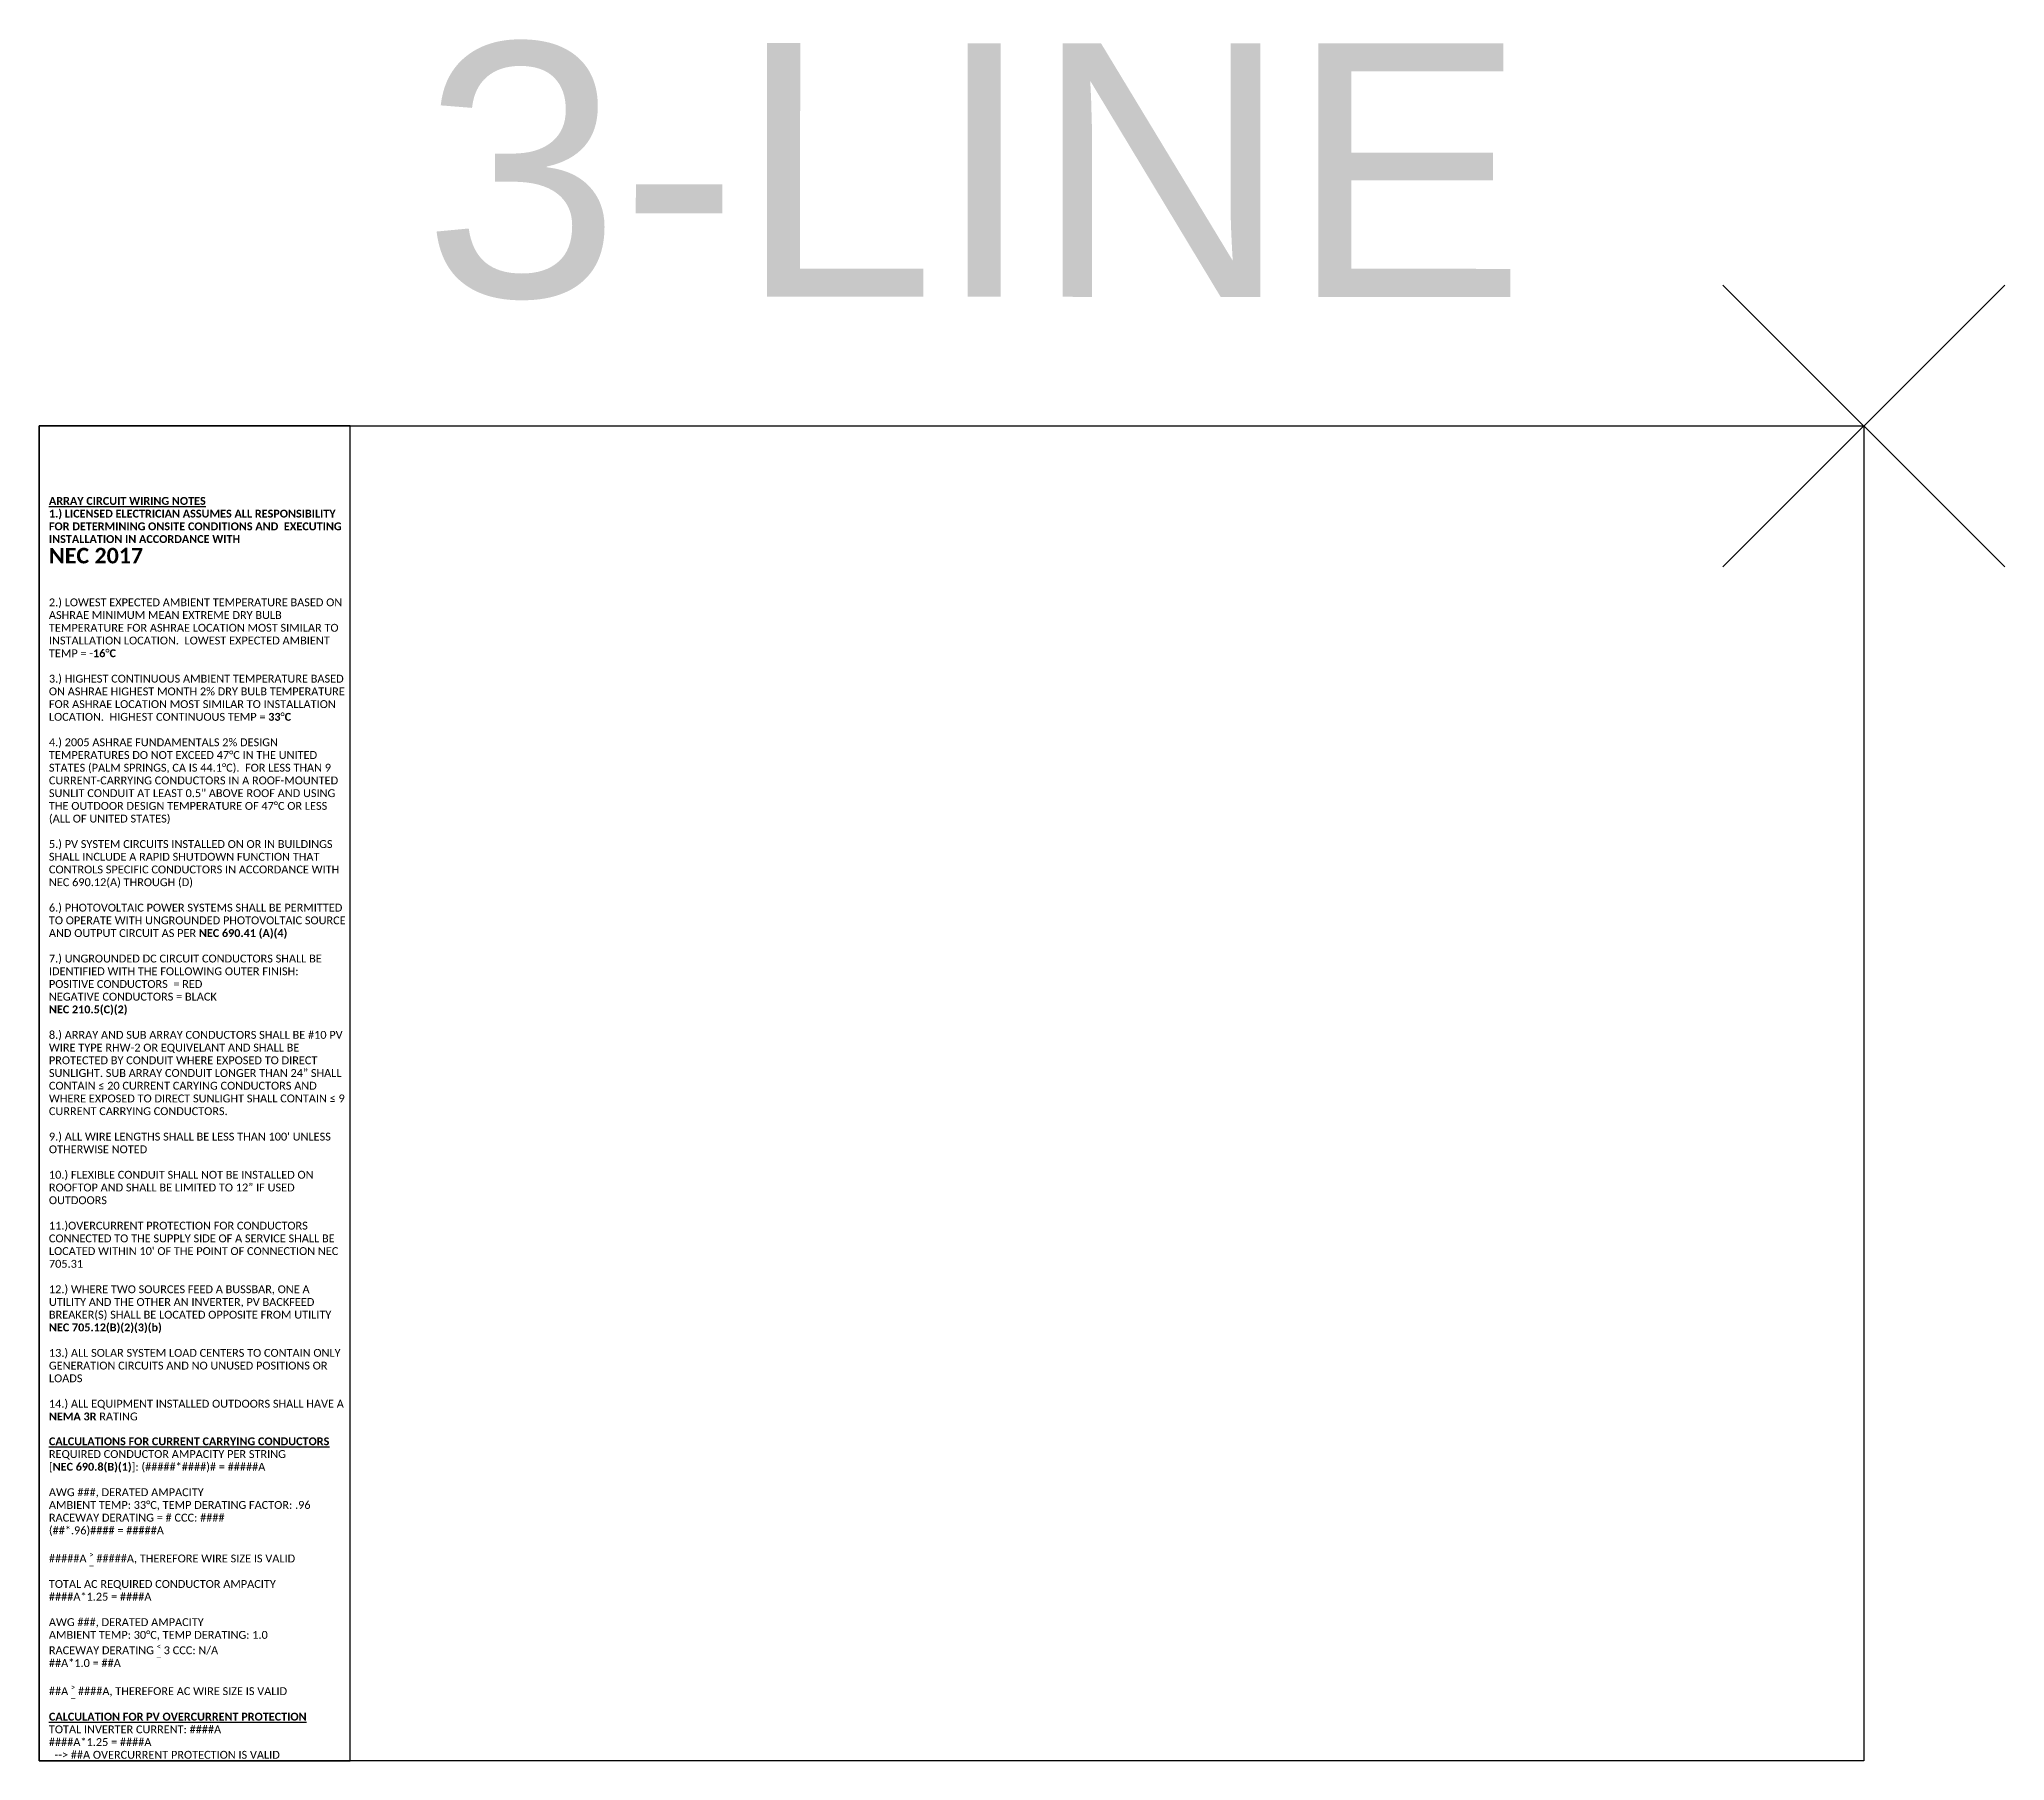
# Model space of a CAD drawing. Header units: feet. Extents: x -13431 to 20448, y 10370 to 29871.
# Drawn here: x 6130 to 7016, y 16895 to 17670 of the extents above; entities that cross this region are included whole.
import ezdxf

# ---------------------------------------------------------------- set-up
doc = ezdxf.new("R2010")
doc.units = ezdxf.units.FT
doc.header["$MEASUREMENT"] = 0
doc.layers.add('LOCKED (NO PRINT)', color=7, linetype='Continuous', plot=False)
doc.layers.add('LOCKED (PRINT)', color=7, linetype='Continuous')
doc.styles.get("Standard").update_dxf_attribs({"font": 'calibri.ttf'})
doc.styles.add('TITLE BBLOCK TEXT', font='ARIALUNI.TTF')

# ---------------------------------------------------------------- blocks, each defined once
blk = doc.blocks.new('*U242')
at = {"layer": 'LOCKED (PRINT)', "color": 1, "insert": (4.33, 153.23), "char_height": 3.5433, "width": 133.5006, "attachment_point": 7, "line_spacing_factor": 0.97}
blk.add_mtext('{\\fCalibri|b1|i0|c0|p34;\\LARRAY CIRCUIT WIRING NOTES\\l\\P1.) LICENSED ELECTRICIAN ASSUMES ALL RESPONSIBILITY FOR DETERMINING ONSITE CONDITIONS AND  EXECUTING INSTALLATION IN ACCORDANCE WITH\\P\\H1.9756x;NEC 2017\\fCalibri|b0|i0|c0|p34;\\H0.50618x;\\P}\\P\\P2.) LOWEST EXPECTED AMBIENT TEMPERATURE BASED ON ASHRAE MINIMUM MEAN EXTREME DRY BULB TEMPERATURE FOR ASHRAE LOCATION MOST SIMILAR TO INSTALLATION LOCATION.  LOWEST EXPECTED AMBIENT TEMP = -{\\fCalibri|b1|i0|c0|p34;16}°{\\fCalibri|b1|i0|c0|p34;C\\P}\\P3.) HIGHEST CONTINUOUS AMBIENT TEMPERATURE BASED ON ASHRAE HIGHEST MONTH 2% DRY BULB TEMPERATURE FOR ASHRAE LOCATION MOST SIMILAR TO INSTALLATION LOCATION.  HIGHEST CONTINUOUS TEMP = {\\fCalibri|b1|i0|c0|p34;33}°{\\fCalibri|b1|i0|c0|p34;C}\\P\\P4.) 2005 ASHRAE FUNDAMENTALS 2% DESIGN TEMPERATURES DO NOT EXCEED 47°C IN THE UNITED STATES (PALM SPRINGS, CA IS 44.1°C).  FOR LESS THAN 9 CURRENT-CARRYING CONDUCTORS IN A ROOF-MOUNTED SUNLIT CONDUIT AT LEAST 0.5" ABOVE ROOF AND USING THE OUTDOOR DESIGN TEMPERATURE OF 47°C OR LESS (ALL OF UNITED STATES)\\P\\P5.) PV SYSTEM CIRCUITS INSTALLED ON OR IN BUILDINGS SHALL INCLUDE A RAPID SHUTDOWN FUNCTION THAT CONTROLS SPECIFIC CONDUCTORS IN ACCORDANCE WITH NEC 690.12(A) THROUGH (D)\\P\\P6.) PHOTOVOLTAIC POWER SYSTEMS SHALL BE PERMITTED TO OPERATE WITH UNGROUNDED PHOTOVOLTAIC SOURCE AND OUTPUT CIRCUIT AS PER {\\fCalibri|b1|i0|c0|p34;NEC 690.41 (A)(4)\\P\\P}7.) UNGROUNDED DC CIRCUIT CONDUCTORS SHALL BE IDENTIFIED WITH THE FOLLOWING OUTER FINISH: POSITIVE CONDUCTORS  = RED\\PNEGATIVE CONDUCTORS = BLACK\\P{\\fCalibri|b1|i0|c0|p34;NEC 210.5(C)(2) \\P}\\P8.) ARRAY AND SUB ARRAY CONDUCTORS SHALL BE #10 PV WIRE TYPE RHW-2 OR EQUIVELANT AND SHALL BE PROTECTED BY CONDUIT WHERE EXPOSED TO DIRECT SUNLIGHT. SUB ARRAY CONDUIT LONGER THAN 24” SHALL CONTAIN ≤ 20 CURRENT CARYING CONDUCTORS AND WHERE EXPOSED TO DIRECT SUNLIGHT SHALL CONTAIN ≤ 9 CURRENT CARRYING CONDUCTORS.\\P\\P9.) ALL WIRE LENGTHS SHALL BE LESS THAN 100\' UNLESS OTHERWISE NOTED  \\P\\P10.) FLEXIBLE CONDUIT SHALL NOT BE INSTALLED ON ROOFTOP AND SHALL BE LIMITED TO 12” IF USED OUTDOORS \\P\\P11.)OVERCURRENT PROTECTION FOR CONDUCTORS CONNECTED TO THE SUPPLY SIDE OF A SERVICE SHALL BE LOCATED WITHIN 10\' OF THE POINT OF CONNECTION NEC 705.31\\P\\P12.) WHERE TWO SOURCES FEED A BUSSBAR, ONE A UTILITY AND THE OTHER AN INVERTER, PV BACKFEED BREAKER(S) SHALL BE LOCATED OPPOSITE FROM UTILITY\\P{\\fCalibri|b1|i0|c0|p34;NEC 705.12(B)(2)(3)(b)} \\P\\P13.) ALL SOLAR SYSTEM LOAD CENTERS TO CONTAIN ONLY GENERATION CIRCUITS AND NO UNUSED POSITIONS OR LOADS\\P\\P14.) ALL EQUIPMENT INSTALLED OUTDOORS SHALL HAVE A {\\fCalibri|b1|i0|c0|p34;NEMA 3R} RATING', dxfattribs=at)

msp = doc.modelspace()

# ---------------------------------------------------------------- linework, layer by layer
at = {"layer": 'LOCKED (NO PRINT)', "color": 2}
for p, q in [((7015.54753, 17559.26867), (6888.59128, 17432.31243)), ((7015.54753, 17432.31243), (6888.59128, 17559.26867))]:
    msp.add_line(p, q, dxfattribs=at)
at = {"layer": 'LOCKED (NO PRINT)'}
for points in [[(6130.2192, 17495.79055), (6952.06941, 17495.79055), (6952.06941, 16894.62652), (6130.2192, 16894.62652)], [(6270.18125, 17495.79055), (6130.2192, 17495.79055), (6130.2192, 16894.62652), (6270.18125, 16894.62652)]]:
    msp.add_lwpolyline(points, close=True, dxfattribs=at)

# ---------------------------------------------------------------- block references
at = {"color": 3}
msp.add_blockref('*U242', (6130.2192, 16894.62652), dxfattribs=at)

# ---------------------------------------------------------------- texts
at = {"layer": 'LOCKED (NO PRINT)', "color": 7, "style": 'TITLE BBLOCK TEXT'}
msp.add_text('3-LINE', height=114.235434, rotation=359.98856394, dxfattribs=at).set_placement((6303.08787, 17554.02244))
at = {"layer": 'LOCKED (PRINT)', "color": 1, "insert": (6134.54339, 17040.24096), "char_height": 3.5432983, "attachment_point": 1, "line_spacing_factor": 0.97}
msp.add_mtext_dynamic_manual_height_columns('\\A1;{\\fCalibri|b1|i0|c0|p34;\\LCALCULATIONS FOR CURRENT CARRYING CONDUCTORS\\P}REQUIRED CONDUCTOR AMPACITY PER STRING\\P[{\\fCalibri|b1|i0|c0|p34;NEC 690.8(B)(1)}]: (#####*####)# = #####A\\P\\PAWG ###, DERATED AMPACITY\\PAMBIENT TEMP: 33°C, TEMP DERATING FACTOR: .96\\PRACEWAY DERATING = # CCC: ####\\P(##*.96)#### = #####A\\P\\P#####A {\\H0.7x;\\S>^ _;\\H1.4286x; #####A, THEREFORE WIRE SIZE IS VALID\\P\\PTOTAL AC REQUIRED CONDUCTOR AMPACITY\\P####A*1.25 = ####A\\P\\fCalibri|b1|i0|c0|p34;\\P\\fCalibri|b0|i0|c0|p34;AWG ###, DERATED AMPACITY\\PAMBIENT TEMP: 30°C, TEMP DERATING: 1.0\\PRACEWAY DERATING \\H0.7x;\\S<^ _;\\H1.4286x; 3 CCC: N/A\\P##A*1.0 = ##A\\P\\fCalibri|b1|i0|c0|p34;\\P\\fCalibri|b0|i0|c0|p34;##A\\fCalibri|b1|i0|c0|p34; \\fCalibri|b0|i0|c0|p34;\\H0.7x;\\S>^ _;\\fCalibri|b1|i0|c0|p34;\\H1.4286x; \\fCalibri|b0|i0|c0|p34;####A\\H0.99998x;, THEREFORE AC WIRE SIZE IS VALID\\P\\H0.99996x;\\P\\fCalibri|b1|i0|c0|p34;\\LCALCULATION FOR PV OVERCURRENT PROTECTION\\P\\fCalibri|b0|i0|c0|p34;\\lTOTAL INVERTER CURRENT: ####A\\fCalibri|b1|i0|c0|p34;\\P\\fCalibri|b0|i0|c0|p34;####A*1.25 = ####A\\fCalibri|b1|i0|c0|p34;\\P\\fCalibri|b0|i0|c0|p34;  --> ##A OVERCURRENT PROTECTION IS VALID}', width=185.2761011, gutter_width=7.17012, heights=[0], dxfattribs=at)

doc.saveas('drawing.dxf')
